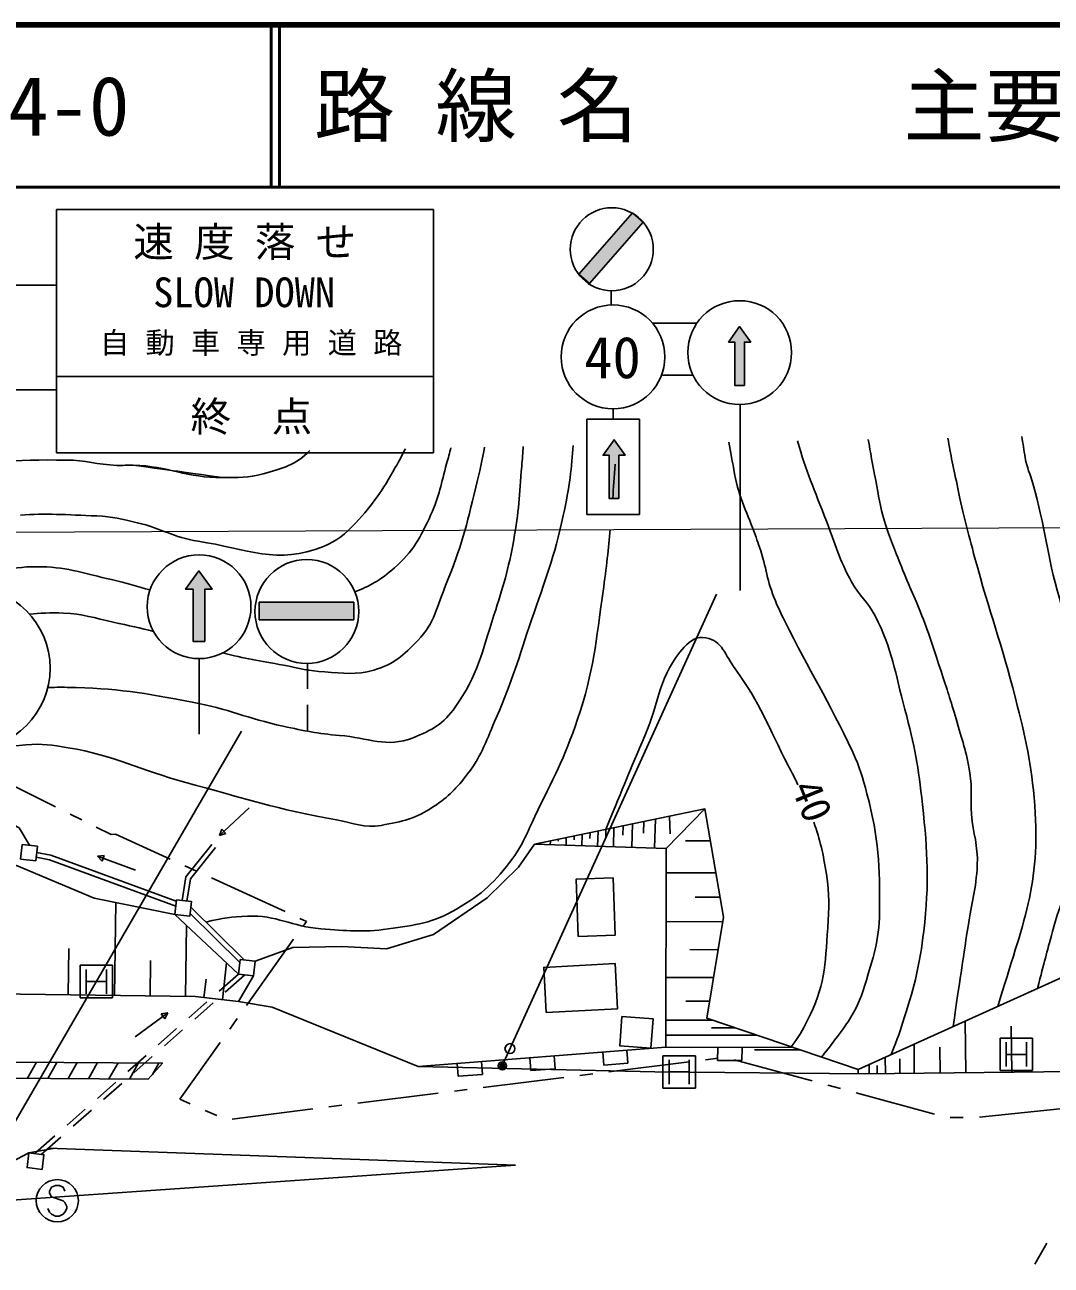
# Model space of a CAD drawing. Units: millimetres, scale not verified. Extents: x 40000 to 680000, y 20000 to 380000.
# Drawn here: x 162550 to 225846, y 303540 to 380000 of the extents above; entities that cross this region are included whole.
import ezdxf
from ezdxf.enums import TextEntityAlignment as Align

# ---------------------------------------------------------------- set-up
doc = ezdxf.new("R2010")
doc.units = ezdxf.units.MM
doc.header["$LTSCALE"] = 1000
doc.header["$PDMODE"] = 32
doc.header["$PDSIZE"] = 500
for name, color, linetype, lineweight in [('M-BGD', 7, 'Continuous', 25), ('M-BGD-HTXT', 7, 'Continuous', 13), ('M-BMK-ROW', 30, 'Continuous', 25), ('M-STR-STR1', 1, 'Continuous', 25), ('M-STR-STRC', 7, 'Continuous', 25), ('M-TTL', 2, 'Continuous', 140), ('M-TTL-LINE', 7, 'Continuous', 50)]:
    doc.layers.add(name, color=color, linetype=linetype, lineweight=lineweight)
doc.layers.add('M-TTL-TXT', color=7, linetype='Continuous')
doc.styles.add('ＭＳ ゴシック', font='')
doc.styles.get('ＭＳ ゴシック').set_extended_font_data('MS Gothic')

msp = doc.modelspace()

# ---------------------------------------------------------------- hatches: boundary and pattern name
at = {"layer": 'M-STR-STRC'}
for points in [[(200034, 368406), (200684, 367837), (197374, 364054), (196724, 364623)], [(206932, 357769), (206932, 360446), (207315, 360446), (206633, 361395), (205951, 360446), (206334, 360446), (206334, 357769)], [(199191, 350793), (199191, 353470), (199573, 353470), (198891, 354419), (198210, 353470), (198592, 353470), (198592, 350793)], [(173644, 341991), (173644, 345203), (174103, 345203), (173285, 346341), (172467, 345203), (172925, 345203), (172925, 341991)], [(182836, 343329), (182836, 344409), (177006, 344409), (177006, 343329)]]:
    msp.add_hatch(color=256, dxfattribs=at).paths.add_polyline_path(points)

# ---------------------------------------------------------------- linework, layer by layer
at = {"layer": 'M-BGD'}
for p, q in [((176379, 331728), (174548, 330025)), ((204488, 331668), (202105, 329235)), ((202306, 331216), (202347, 330134)), ((174548, 330025), (174695, 330418)), ((174695, 330418), (174951, 330143)), ((198391, 330404), (198376, 329937)), ((198881, 330505), (198844, 329338)), ((199452, 330624), (199434, 330040)), ((200024, 330743), (199979, 329302)), ((200730, 330889), (200708, 330169)), ((201436, 331035), (201380, 329258)), ((174951, 330143), (174548, 330025)), ((194964, 329693), (194957, 329459)), ((195453, 329794), (195450, 329678)), ((195943, 329896), (195928, 329429)), ((196433, 329998), (196425, 329764)), ((196922, 330099), (196900, 329398)), ((197412, 330201), (197401, 329850)), ((197901, 330302), (197872, 329368)), ((204828, 329689), (203297, 329692)), ((167028, 328755), (167445, 328802)), ((167445, 328802), (167316, 328450)), ((169375, 327894), (167028, 328755)), ((167316, 328450), (167028, 328755)), ((205165, 327731), (202102, 327736)), ((168081, 320163), (168159, 325890)), ((205425, 326222), (203894, 326224)), ((175809, 322198), (172744, 325222)), ((176075, 322357), (172789, 325600)), ((172460, 320103), (172520, 324482)), ((205593, 324712), (202098, 324718)), ((165217, 320202), (165257, 323066)), ((205305, 322989), (203557, 322991)), ((165959, 320027), (165959, 322027)), ((165959, 322027), (167959, 322027)), ((167959, 322027), (167959, 320027)), ((170271, 320133), (170301, 322323)), ((174733, 319901), (174996, 322169)), ((213938, 315607), (228918, 322367)), ((166334, 321777), (166334, 320277)), ((167584, 321777), (167584, 320277)), ((173598, 320032), (173730, 321167)), ((174532, 320436), (175725, 321488)), ((174907, 320367), (176125, 321441)), ((175726, 319785), (176655, 321378)), ((205017, 321265), (202092, 321269)), ((166334, 321027), (167584, 321027)), ((167959, 320027), (165959, 320027)), ((172657, 318783), (173782, 319775)), ((173031, 318714), (174157, 319706)), ((204776, 319823), (203314, 319825)), ((169354, 317621), (171374, 319095)), ((170961, 319025), (171374, 319095)), ((171182, 318722), (170961, 319025)), ((171374, 319095), (171182, 318722)), ((170781, 317130), (171906, 318122)), ((204972, 318642), (202088, 318646)), ((206337, 318180), (204895, 318182)), ((220582, 315411), (220549, 318590)), ((223413, 315441), (223384, 318273)), ((171156, 317060), (172281, 318052)), ((207703, 317717), (202087, 317726)), ((222698, 315532), (222698, 317532)), ((222698, 317532), (224698, 317532)), ((224698, 317532), (224698, 315532)), ((198189, 316676), (198250, 315879)), ((199746, 315994), (199684, 316792)), ((205278, 316966), (205275, 316166)), ((206775, 316161), (206778, 316961)), ((210362, 316817), (207554, 316821)), ((217403, 315378), (217385, 317162)), ((218993, 315395), (218976, 316984)), ((223073, 317282), (223073, 315782)), ((224323, 317282), (224323, 315782)), ((162711, 315061), (163270, 316052)), ((163969, 315052), (164527, 316043)), ((165226, 315043), (165785, 316035)), ((166484, 315034), (167043, 316026)), ((167742, 315025), (168301, 316017)), ((168906, 315477), (170031, 316469)), ((168999, 315016), (169559, 316009)), ((169281, 315407), (170406, 316399)), ((170425, 315305), (170816, 316000)), ((189216, 315983), (189277, 315185)), ((190773, 315301), (190711, 316098)), ((193702, 316330), (193764, 315532)), ((195259, 315648), (195198, 316445)), ((198250, 315879), (199746, 315994)), ((201905, 314453), (201905, 316453)), ((201905, 316453), (203905, 316453)), ((202280, 316203), (202280, 314703)), ((203530, 316203), (203530, 314703)), ((203905, 316453), (203905, 314453)), ((205275, 316166), (206775, 316161)), ((214618, 315349), (214612, 315911)), ((215119, 315354), (215113, 315855)), ((215619, 315359), (215609, 316361)), ((216511, 315369), (216502, 316261)), ((223073, 316532), (224323, 316532)), ((189277, 315185), (190773, 315301)), ((193764, 315532), (195259, 315648)), ((202280, 315453), (203530, 315453)), ((213938, 315607), (213933, 315350)), ((214331, 315346), (227245, 315481)), ((224698, 315532), (222698, 315532)), ((167031, 313823), (168156, 314815)), ((167406, 313754), (168531, 314746)), ((203905, 314453), (201905, 314453)), ((165155, 312170), (166281, 313162)), ((165530, 312101), (166655, 313093)), ((163212, 310457), (164405, 311509)), ((163562, 310366), (164780, 311439)), ((163157, 310414), (163212, 310457)), ((192805, 309707), (163998, 310750))]:
    msp.add_line(p, q, dxfattribs=at)
for points in [[(162844, 329424), (162196, 330500), (153467, 335121), (149319, 337021), (145130, 338467), (141534, 339324), (139345, 339506), (139006, 339474)], [(193985, 329490), (204488, 331668), (205638, 324985), (204600, 318768), (213938, 315607)], [(171890, 325977), (164163, 328820), (163281, 328983)], [(172255, 326017), (172477, 327482), (174084, 329474)], [(172551, 325973), (172761, 327357), (174317, 329286)], [(176762, 322276), (179078, 323132), (182110, 323186), (184848, 323044), (187757, 323917), (191066, 326187), (192990, 328085), (193985, 329490)], [(202086, 316978), (202105, 329235), (193985, 329490)], [(175725, 321488), (171793, 325161), (166832, 326157), (162041, 328184), (136346, 327649), (126250, 325414), (123218, 321504), (118912, 321033), (115557, 322076), (99173, 321714)], [(171854, 325671), (164083, 328530), (163246, 328685)], [(70335, 313610), (83200, 313801), (98232, 314100), (117787, 315374), (125056, 316792), (140743, 320536), (173060, 320095), (175726, 319785)], [(175726, 319785), (177800, 319447), (186814, 315797)], [(186814, 315797), (202086, 316978), (209970, 316950)], [(186814, 315797), (201403, 315468), (214331, 315346)], [(164293, 310739), (162795, 310457), (161716, 309886), (160234, 308913)], [(72667, 297577), (80315, 298717), (91844, 300702), (121307, 304029), (149402, 306790), (160843, 307497), (192805, 309707)]]:
    msp.add_lwpolyline(points, dxfattribs=at)
for points in [[(162395, 329477), (163326, 329368), (163221, 328469), (162290, 328578)], [(196676, 323801), (196552, 327337), (198829, 327416), (198952, 323880)], [(171900, 326060), (172831, 325949), (172724, 325051), (171793, 325161)], [(175831, 322386), (176762, 322276), (176655, 321378), (175725, 321488)], [(194702, 319112), (199105, 319352), (198952, 322141), (194550, 321901)], [(199375, 318880), (201292, 318733), (201154, 316923), (199237, 317070)], [(140073, 315222), (170161, 315008), (171040, 315998), (140629, 316208)], [(162795, 310457), (163726, 310346), (163620, 309448), (162689, 309558)]]:
    msp.add_lwpolyline(points, close=True, dxfattribs=at)
for points, knots in [([(196360, 354076), (196295, 352769), (196128, 351492), (195758, 349759), (195208, 347185), (194644, 345805), (193798, 343313), (192998, 340956), (192637, 339597), (191633, 337319), (191017, 335919), (190788, 335044), (189860, 333828), (189169, 332921), (188705, 332437), (187757, 331806), (186642, 331064), (185845, 330892), (184527, 330651), (183461, 330457), (182840, 330801), (181772, 330989), (178090, 331636), (176092, 332320), (172483, 333298), (169628, 334071), (168136, 334951), (165218, 335438), (164214, 335605), (163632, 335709), (162618, 335620), (160350, 335420), (159085, 335213), (156852, 334772), (156088, 334621), (155830, 334576), (154901, 334361)], [0, 0, 0, 0, 1, 1, 1, 2, 2, 2, 3, 3, 3, 4, 4, 4, 5, 5, 5, 6, 6, 6, 7, 7, 7, 8, 8, 8, 9, 9, 9, 10, 10, 10, 11, 11, 11, 12, 12, 12, 12]), ([(163966, 339147), (164334, 339161), (164727, 339167), (165169, 339159), (168198, 339103), (169896, 338819), (172873, 338255), (175099, 337834), (176264, 337243), (178479, 336767), (179826, 336478), (180586, 336308), (181959, 336197), (183730, 336053), (184856, 335397), (186506, 336056), (187667, 336520), (188368, 336921), (189095, 337937), (190494, 339893), (190732, 341327), (191482, 343612), (192065, 345390), (192366, 346405), (192702, 348247), (193022, 350000), (193047, 351006), (193196, 352782), (193234, 353239), (193266, 353643), (193291, 354015)], [0, 0, 0, 0, 1, 1, 1, 2, 2, 2, 3, 3, 3, 4, 4, 4, 5, 5, 5, 6, 6, 6, 7, 7, 7, 8, 8, 8, 9, 9, 9, 10, 10, 10, 10]), ([(205966, 354265), (206060, 353674), (206189, 353073), (206324, 352324), (206609, 350737), (207116, 349937), (207643, 348413), (207726, 348174), (207777, 348042), (207858, 347803), (208289, 346522), (208309, 345728), (208838, 344483), (209040, 344007), (209159, 343743), (209392, 343281), (210998, 340091), (212077, 338395), (213609, 335168), (214063, 334212), (214211, 333626), (214483, 332602), (215219, 329824), (215287, 328159), (215259, 325285), (215241, 323499), (214864, 322515), (214354, 320803), (213810, 318980), (213034, 318118), (211872, 316612), (211798, 316517), (211775, 316479), (211681, 316371)], [0, 0, 0, 0, 1, 1, 1, 2, 2, 2, 3, 3, 3, 4, 4, 4, 5, 5, 5, 6, 6, 6, 7, 7, 7, 8, 8, 8, 9, 9, 9, 10, 10, 10, 11, 11, 11, 11]), ([(210204, 354348), (210717, 352487), (211237, 351345), (211985, 349409), (212556, 347930), (212766, 347044), (213538, 345658), (214023, 344788), (214530, 344444), (214987, 343558), (216069, 341459), (216208, 340078), (216823, 337798), (217430, 335549), (217661, 334249), (217907, 331933), (218228, 328903), (218338, 327158), (217982, 324132), (217735, 322031), (217453, 320859), (216807, 318844), (216514, 317931), (216412, 317600), (215984, 316530)], [0, 0, 0, 0, 1, 1, 1, 2, 2, 2, 3, 3, 3, 4, 4, 4, 5, 5, 5, 6, 6, 6, 7, 7, 7, 8, 8, 8, 8]), ([(214562, 354434), (214686, 353651), (214834, 352906), (215023, 351914), (215212, 350928), (215283, 350364), (215571, 349403), (215906, 348286), (216181, 347689), (216606, 346603), (217110, 345317), (217473, 344629), (217963, 343337), (218428, 342111), (218641, 341407), (219051, 340161), (219428, 339017), (219644, 338376), (219978, 337219), (220352, 335926), (220623, 335211), (220833, 333882), (220988, 332898), (220859, 332328), (220936, 331335), (221030, 330110), (221341, 329437), (221286, 328209), (221218, 326714), (220939, 325899), (220716, 324418), (220355, 322009), (220243, 321256), (219793, 318249)], [0, 0, 0, 0, 1, 1, 1, 2, 2, 2, 3, 3, 3, 4, 4, 4, 5, 5, 5, 6, 6, 6, 7, 7, 7, 8, 8, 8, 9, 9, 9, 10, 10, 10, 11, 11, 11, 11]), ([(219481, 354530), (219616, 353523), (219838, 352648), (220092, 351412), (220440, 349720), (220694, 348783), (221144, 347115), (222056, 343734), (222780, 341898), (223639, 338503), (224283, 335956), (224636, 334504), (224828, 331884), (225189, 326975), (224155, 324783), (222546, 319491)], [0, 0, 0, 0, 1, 1, 1, 2, 2, 2, 3, 3, 3, 4, 4, 4, 5, 5, 5, 5]), ([(224044, 354620), (224094, 354204), (224159, 353771), (224239, 353314), (224353, 352672), (224542, 352344), (224721, 351717), (225497, 348992), (225554, 347367), (226358, 344649), (226600, 343829), (226774, 343382), (227035, 342568), (227404, 341420), (227734, 340808), (227962, 339625), (228244, 338165), (228356, 337327), (228368, 335841), (228382, 334073), (228391, 333067), (228109, 331322), (227638, 328413), (226702, 326943), (225926, 324100), (225554, 322737), (225430, 322293), (225007, 320602)], [0, 0, 0, 0, 1, 1, 1, 2, 2, 2, 3, 3, 3, 4, 4, 4, 5, 5, 5, 6, 6, 6, 7, 7, 7, 8, 8, 8, 9, 9, 9, 9]), ([(100882, 332807), (102510, 334806), (103284, 335550), (105159, 336907), (107962, 338935), (110301, 338610), (113414, 340120), (114838, 340810), (115618, 341236), (116986, 342032), (120612, 344140), (122495, 345579), (126195, 347556), (127275, 348134), (127924, 348397), (129102, 348734), (131111, 349310), (132365, 349160), (134446, 348976), (135757, 348860), (136454, 348546), (137744, 348288), (138268, 348184), (138553, 348052), (139086, 348030), (141369, 347935), (142706, 347648), (144935, 348150), (145864, 348359), (146358, 348577), (147267, 348863), (149233, 349480), (150357, 349759), (152291, 350468), (154107, 351133), (155040, 351750), (156903, 352270), (160005, 353137), (161879, 353196), (165099, 353170), (166325, 353160), (166995, 352891), (168219, 352842), (168618, 352825), (168842, 352869), (169241, 352858), (171404, 352796), (172564, 352058), (174727, 352095), (175719, 352111), (176306, 352038), (177256, 352323), (178456, 352684), (179260, 352848), (180128, 353752), (180129, 353754), (180130, 353755), (180132, 353757)], [0, 0, 0, 0, 1, 1, 1, 2, 2, 2, 3, 3, 3, 4, 4, 4, 5, 5, 5, 6, 6, 6, 7, 7, 7, 8, 8, 8, 9, 9, 9, 10, 10, 10, 11, 11, 11, 12, 12, 12, 13, 13, 13, 14, 14, 14, 15, 15, 15, 16, 16, 16, 17, 17, 17, 18, 18, 18, 19, 19, 19, 19]), ([(162287, 349780), (163818, 349886), (165123, 349803), (166994, 349724), (167980, 349682), (168524, 349529), (169486, 349307), (170975, 348962), (171721, 348404), (173232, 348170), (176217, 347709), (178177, 346675), (180960, 347851), (181837, 348222), (182284, 348586), (182935, 349282), (184059, 350485), (184586, 351271), (185398, 352703), (185638, 353127), (185840, 353508), (186018, 353872)], [0, 0, 0, 0, 1, 1, 1, 2, 2, 2, 3, 3, 3, 4, 4, 4, 5, 5, 5, 6, 6, 6, 7, 7, 7, 7]), ([(190899, 353968), (190767, 353237), (190599, 352456), (190365, 351494), (189791, 349131), (189472, 347788), (188541, 345541), (187956, 344131), (187844, 343151), (186789, 342047), (185905, 341122), (185296, 340582), (184068, 340222), (182935, 339891), (182227, 340045), (181049, 340106), (180043, 340158), (179496, 340346), (178505, 340525), (177013, 340795), (176126, 340937), (174739, 341278)], [0, 0, 0, 0, 1, 1, 1, 2, 2, 2, 3, 3, 3, 4, 4, 4, 5, 5, 5, 6, 6, 6, 7, 7, 7, 7]), ([(182902, 345042), (183760, 345379), (184493, 345765), (185340, 346518), (186504, 347555), (186949, 348391), (187597, 349809), (188129, 350975), (188217, 351711), (188565, 352944), (188665, 353300), (188753, 353624), (188832, 353928)], [0, 0, 0, 0, 1, 1, 1, 2, 2, 2, 3, 3, 3, 4, 4, 4, 4]), ([(173715, 324686), (174833, 324961), (175269, 325006), (176279, 325054), (178068, 325139), (179012, 324409), (180799, 324280), (182415, 324164), (183344, 324041), (184949, 324269), (186652, 324511), (187700, 324616), (189181, 325492), (190751, 326422), (191574, 327150), (192640, 328631), (193304, 329553), (193511, 330177), (194004, 331200), (195114, 333506), (195824, 334772), (196643, 337196), (197649, 340174), (197767, 341978), (198210, 345090), (198421, 346566), (198551, 347732), (198654, 348892)], [0, 0, 0, 0, 1, 1, 1, 2, 2, 2, 3, 3, 3, 4, 4, 4, 5, 5, 5, 6, 6, 6, 7, 7, 7, 8, 8, 8, 9, 9, 9, 9]), ([(158116, 345238), (159029, 345643), (159925, 346021), (161160, 346330), (162089, 346562), (162640, 346615), (163598, 346593), (165303, 346553), (166227, 346168), (167892, 345798), (168808, 345594), (169559, 345376), (170273, 345162)], [0, 0, 0, 0, 1, 1, 1, 2, 2, 2, 3, 3, 3, 4, 4, 4, 4]), ([(170490, 342598), (169689, 342810), (168996, 342973), (167997, 343181), (166808, 343429), (166151, 343697), (164938, 343738), (164119, 343766), (163479, 343735), (162841, 343678)], [0, 0, 0, 0, 1, 1, 1, 2, 2, 2, 3, 3, 3, 3]), ([(198391, 330404), (199529, 333206), (199823, 333935), (200789, 336178), (201713, 338323), (201648, 339914), (203220, 341642), (203600, 342060), (203992, 342311), (204548, 342214), (205563, 342036), (205748, 341125), (206356, 340292), (207916, 338151), (208418, 336708), (209626, 334350), (209857, 333900), (210052, 333521), (210229, 333159)], [0, 0, 0, 0, 1, 1, 1, 2, 2, 2, 3, 3, 3, 4, 4, 4, 5, 5, 5, 6, 6, 6, 6]), ([(211199, 330854), (211616, 329691), (211783, 328929), (211981, 327640), (212178, 326358), (212148, 325616), (212065, 324322), (211919, 322054), (211874, 320651), (210817, 318640), (210468, 317976), (210331, 317676), (209813, 317003)], [0, 0, 0, 0, 1, 1, 1, 2, 2, 2, 3, 3, 3, 4, 4, 4, 4])]:
    msp.add_open_spline(points, degree=3, knots=knots, dxfattribs=at)
for points in [[(174727, 352095), (171984, 352476), (171984, 352476), (169241, 352858)], [(198807, 350793), (198855, 351446), (198904, 352142), (198962, 352926)]]:
    msp.add_open_spline(points, degree=3, dxfattribs=at)
at = {"layer": 'M-BGD-HTXT'}
msp.add_line((114100, 348535), (227371, 349013), dxfattribs=at)
at = {"layer": 'M-BMK-ROW'}
for p, q in [((159974, 334022), (164449, 331791)), ((165344, 331345), (166060, 330988)), ((166955, 330542), (167884, 330079)), ((167884, 330079), (168135, 330114)), ((168135, 330114), (171508, 328574)), ((172418, 328159), (173145, 327826)), ((174055, 327411), (178603, 325334)), ((179513, 324919), (179915, 324735)), ((179915, 324735), (179707, 324443)), ((179127, 323628), (176230, 319553)), ((175650, 318738), (175187, 318086)), ((174607, 317272), (172114, 313766)), ((198565, 315455), (203526, 316075)), ((204519, 316200), (205312, 316299)), ((206289, 316207), (211115, 314898)), ((190825, 314487), (195787, 315108)), ((196779, 315232), (197573, 315331)), ((189039, 314264), (189833, 314363)), ((212080, 314636), (212852, 314427)), ((172114, 313766), (172754, 313485)), ((183086, 313520), (188047, 314140)), ((213818, 314165), (218643, 312856)), ((173670, 313083), (174402, 312762)), ((175346, 312552), (180307, 313172)), ((181299, 313296), (182093, 313396)), ((221415, 312669), (226388, 313183)), ((219615, 312647), (220415, 312654))]:
    msp.add_line(p, q, dxfattribs=at)
at = {"layer": 'M-STR-STR1'}
msp.add_line((225571, 304907), (224843, 303595), dxfattribs=at)
at = {"layer": 'M-STR-STRC'}
for p, q in [((164496, 353606), (164496, 368606)), ((164496, 368606), (187752, 368606)), ((187752, 353606), (187752, 368606)), ((200034, 368406), (196724, 364623)), ((200684, 367837), (197374, 364054)), ((159110, 363949), (164496, 363949)), ((198706, 362741), (198706, 363603)), ((201270, 361600), (203991, 361600)), ((205951, 360446), (206633, 361395)), ((207315, 360446), (206633, 361395)), ((206334, 360446), (205951, 360446)), ((206334, 357769), (206334, 360446)), ((164496, 358320), (187752, 358320)), ((201809, 358409), (203750, 358409)), ((159110, 357501), (164496, 357501)), ((206334, 357769), (206932, 357769)), ((198824, 355692), (198824, 356330)), ((206656, 356595), (206656, 345133)), ((197207, 355682), (197207, 349818)), ((197207, 355682), (200464, 355682)), ((200464, 355682), (200464, 349818)), ((198210, 353470), (198891, 354419)), ((199573, 353470), (198891, 354419)), ((187752, 353606), (164496, 353606)), ((198592, 353470), (198210, 353470)), ((198592, 350793), (198592, 353470)), ((199191, 350793), (199191, 353470)), ((199191, 353470), (199573, 353470)), ((198592, 350793), (199191, 350793)), ((197207, 349818), (200464, 349818)), ((172467, 345203), (173285, 346341)), ((174103, 345203), (173285, 346341)), ((172925, 345203), (172467, 345203)), ((172925, 341991), (172925, 345203)), ((191997, 315830), (205210, 344913)), ((182836, 344409), (177006, 344409)), ((177006, 344409), (177006, 343329)), ((182836, 344409), (182836, 343329)), ((182836, 343329), (177006, 343329)), ((172925, 341991), (173644, 341991)), ((173298, 340930), (173298, 336269)), ((179979, 340636), (179979, 339076)), ((179979, 338076), (179979, 336517)), ((160514, 309933), (175922, 336456)), ((164200, 308343), (164082, 308107)), ((164436, 308462), (164200, 308343)), ((164672, 308462), (164436, 308462)), ((164909, 308343), (164672, 308462)), ((165027, 308107), (164909, 308343)), ((164082, 308107), (164082, 307989)), ((164082, 307989), (164200, 307752)), ((164200, 307752), (164909, 307516)), ((164909, 307516), (165027, 307398)), ((165027, 307398), (165145, 307162)), ((164082, 306807), (163963, 307043)), ((164200, 306689), (164082, 306807)), ((164436, 306571), (164200, 306689)), ((164909, 306689), (164672, 306571)), ((165027, 306807), (164909, 306689)), ((165145, 307043), (165027, 306807)), ((165145, 307162), (165145, 307043)), ((164672, 306571), (164436, 306571))]:
    msp.add_line(p, q, dxfattribs=at)
for points in [[(200034, 368406), (200684, 367837), (197374, 364054), (196724, 364623)], [(206932, 357769), (206932, 360446), (207315, 360446), (206633, 361395), (205951, 360446), (206334, 360446), (206334, 357769)], [(199191, 350793), (199191, 353470), (199573, 353470), (198891, 354419), (198210, 353470), (198592, 353470), (198592, 350793)], [(173644, 341991), (173644, 345203), (174103, 345203), (173285, 346341), (172467, 345203), (172925, 345203), (172925, 341991)]]:
    msp.add_lwpolyline(points, close=True, dxfattribs=at)
for centre, radius in [((198749, 366163), 2560), ((198824, 359530), 3200), ((206634, 359795), 3200), ((173298, 344130), 3200), ((179943, 343836), 3200), ((159110, 340343), 5000), ((192467, 316891), 305), ((191997, 315830), 150), ((191997, 315830), 120), ((191997, 315830), 90), ((191997, 315830), 60), ((191997, 315830), 30), ((164554, 307516), 1300)]:
    msp.add_circle(centre, radius, dxfattribs=at)
msp.add_point((191997, 315830), dxfattribs=at)
at = {"layer": 'M-TTL'}
msp.add_line((680000, 380000), (40000, 380000), dxfattribs=at)
at = {"layer": 'M-TTL-LINE'}
for p, q in [((177750, 380000), (177750, 370000)), ((178250, 380000), (178250, 370000)), ((40000, 370000), (680000, 370000))]:
    msp.add_line(p, q, dxfattribs=at)

# ---------------------------------------------------------------- texts
at = {"layer": 'M-BGD', "style": 'ＭＳ ゴシック'}
msp.add_text('40', height=1833, rotation=292.123, dxfattribs=at).set_placement((209280, 332773), align=Align.BOTTOM_LEFT)
at = {"layer": 'M-STR-STRC', "style": 'ＭＳ ゴシック'}
for s, height, p in [('速 度 落 せ', 1833, (176114, 366625)), ('SLOW DOWN', 1833, (176078, 363511)), ('40', 2566, (198793, 359499)), ('終\u3000点', 1833, (176525, 355856))]:
    msp.add_text(s, height=height, dxfattribs=at).set_placement(p, align=Align.MIDDLE_CENTER)
at = {"layer": 'M-STR-STRC', "insert": (167184, 359589), "char_height": 1320, "attachment_point": 7, "style": 'ＭＳ ゴシック'}
msp.add_mtext('\\T1.56;自動車専用道路', dxfattribs=at)
at = {"layer": 'M-TTL-TXT', "style": 'ＭＳ ゴシック'}
for s, p in [('路 線 名', (180380, 375000)), ('主要地方道山口宇部線', (216734, 375000)), ('4-0', (161521, 375000))]:
    msp.add_text(s, height=3666, dxfattribs=at).set_placement(p, align=Align.MIDDLE_LEFT)

doc.saveas('drawing.dxf')
